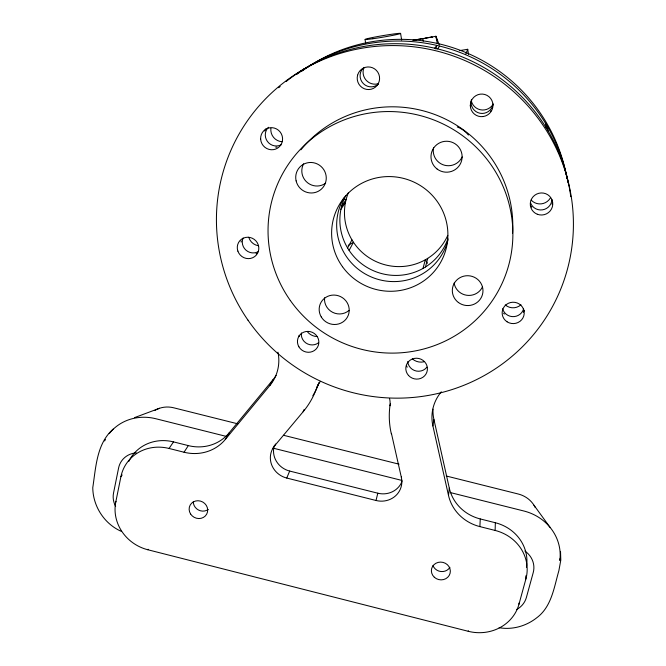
<?xml version="1.0" encoding="UTF-8"?>
<svg xmlns="http://www.w3.org/2000/svg" width="666" height="666" viewBox="0 0 666 666"><rect width="100%" height="100%" fill="white"/><g stroke="black" fill="none" stroke-linecap="round" stroke-linejoin="round"><path stroke-width="1" d="M121.553 475.84L120.912 476.706L115.776 502.039A41.442 38.395 29.4 0 0 147.785 549.741L468.265 631.301A42 38.953 9.9 0 0 518.981 604.204L525.882 579.004A42.183 39.277 9.3 0 0 495.146 530.444L495.338 522.735L480.269 518.947A42.116 39.769 8 0 1 449.309 488.145L433.932 419.555A42.458 40.543 8.3 0 1 433.025 409.157M495.146 530.444L479.878 526.606L480.269 518.947M468.265 631.301L468.306 630.744M479.878 526.606A42.691 40.26 8.1 0 1 448.501 495.412L449.309 488.145M448.501 495.412L432.9 425.957L433.932 419.555M559.856 560.264L560.256 558.266L559.781 560.198M275.524 444.014L274.742 445.679A21.062 19.872 23.4 0 0 286.746 478.046L376.032 500.491A21.137 19.955 16.4 0 0 401.357 477.405L401.54 476.515M435.922 49.076L436.796 45.405L434.707 48.202M376.032 500.491L377.797 493.198A20.854 19.714 16.3 0 0 402.006 481.46M401.357 477.405L391.408 433.341M391.308 433.757A86.072 82.118 8.5 0 1 389.951 405.769L390.559 403.454M425.457 266.991L427.73 258.366M422.977 268.456L425.316 259.798L427.489 263.278M465.75 54.079L467.732 49.284L459.632 50.608M286.746 478.046L289.685 471.062A20.779 19.639 23.4 0 1 274.334 445.546M274.742 445.679L303.113 411.763A85.265 81.219 31.5 0 0 316.841 387.595L319.097 382.442M303.113 411.763L304.154 409.423M349.117 250.399L353.446 242.249L348.218 245.388M347.577 247.96L351.948 239.868M120.912 476.706A41.625 38.711 30 0 1 169.047 448.459L184.041 452.231A42.174 39.727 31.4 0 0 225.308 439.443L269.938 385.398L273.127 379.57A42.058 40.102 31.5 0 0 276.124 375.391M225.308 439.443L229.062 432.967L273.127 379.57M147.785 549.741L148.077 549.25M340.917 209.349L345.488 202.264M184.041 452.231L188.32 445.604A41.617 39.244 31.5 0 0 229.062 432.967M341.558 206.552L346.12 199.534L344.097 199.042M169.047 448.459L173.518 441.891L188.32 445.604M115.776 502.039L116.092 501.59M437.629 48.901L439.635 46.079M121.878 475.407L122.194 474.975M113.195 429.087C96.603 443.564 95.887 467.465 92.774 487.654C92.924 506.118 104.221 523.767 121.145 531.293M545.396 126.765L547.011 125.799L548.068 130.877M302.647 69.888L308.35 66.525M300.158 71.462L305.927 68.049M134.54 417.624L159.532 408.266M431.776 36.996L426.015 38.07M425.616 38.137L435.872 36.305L437.337 43.573M424.808 38.278L426.007 38.162M424.392 38.345L413.703 40.201M425.399 38.262L423.526 38.578M412.828 40.26L423.143 38.553M431.884 36.855L432.351 37.579M499.109 627.697C512.237 630.061 526.132 626.14 536.563 617.923C551.623 606.901 554.062 587.32 558.874 570.695L560.797 560.106L560.522 551.531M237.754 423.826L173.651 407.783A25.191 23.618 31.9 0 0 155.011 410.339M283.541 435.281L399.034 464.177M446.228 475.99L518.256 494.014A25.558 23.976 7 0 1 535.223 507.467M227.164 436.621L155.736 418.714A47.228 44.006 31.6 0 0 109.224 433.633M272.952 448.101L402.006 480.452M450.266 492.549L523.917 511.013A47.952 44.722 7.5 0 1 560.073 558.2M289.685 471.062L377.797 493.198M533.982 505.244L550.074 527.405M439.127 44.605L435.922 36.189L437.087 40.476M545.521 123.318L546.536 128.33M365.026 39.419L365.676 43.282M400.599 33.383L401.656 40.085M467.732 49.284L468.514 54.396M422.893 38.686L423.26 41.142M525.799 575.857L525.882 579.004M518.972 603.113L518.981 604.204M278.779 87.721A175.616 172.719 22.3 0 1 280.186 86.48M286.055 81.585A175.616 172.719 22.3 0 1 461.721 56.702A175.616 172.719 22.3 0 1 570.77 196.678M448.043 239.71A56.643 55.644 22.4 0 1 372.46 277.456A56.643 55.644 22.4 0 1 343.864 197.935M447.91 238.661A55.594 54.662 22.3 0 1 374.142 271.029A55.594 54.662 22.3 0 1 345.637 195.712M457.251 126.948A25.425 25.283 0.3 0 1 468.414 135.056M523.576 308.907A10.831 10.489 0.9 0 1 502.63 308.758M551.947 199.5A11.047 10.822 -14.1 0 1 530.477 202.722M493.14 104.038A11.139 11.056 -41.8 0 1 479.886 113.228A11.139 11.056 -41.8 0 1 471.436 99.634M378.513 83.991A11.106 10.981 73.7 0 1 363.395 83.658A11.106 10.981 73.7 0 1 362.828 68.39M281.085 144.847A10.939 10.681 53.6 0 1 268.456 127.273M258.458 251.515A10.723 10.365 39.5 0 1 243.09 238.053M318.423 342.857A10.598 10.19 26.6 0 1 301.39 332.992M426.906 367.166A10.639 10.248 14 0 1 407.725 361.53M300.882 149.825A119.272 117.174 22.4 0 1 436.713 115.243A119.272 117.174 22.4 0 1 512.562 233.192M349.042 310.389A14.702 14.244 25.7 0 1 332.55 312.279A14.702 14.244 25.7 0 1 324.575 297.769M482.384 287.038A14.902 14.519 6.2 0 1 454.129 283.075M462.154 156.926A15.135 15.052 0.3 0 1 433.608 147.419M325.624 183.175A14.985 14.694 44.6 0 1 303.671 163.728M257.026 253.43A11.88 11.48 39.5 0 1 255.994 253.729M241.134 242.041A11.88 11.48 39.5 0 1 241.184 240.925M447.777 235.356A54.088 53.247 22.2 0 1 377.381 262.154A54.088 53.247 22.2 0 1 348.393 192.682M258.624 245.762A11.563 11.197 39.8 0 1 248.751 237.221M276.948 147.144A12.121 11.83 53.6 0 1 275.724 147.144M264.752 131.027A12.121 11.83 53.6 0 1 265.667 128.979M296.786 74.376A170.846 168.24 22.2 0 1 568.04 182.875M282.093 141.716A11.797 11.522 54.4 0 1 270.904 128.272M377.888 83.824A11.971 11.838 75.6 0 1 364.061 67.383M491.375 110.456A12.346 12.246 -41.8 0 1 490.576 111.272M470.662 106.751A12.346 12.246 -41.8 0 1 470.279 105.553M493.156 104.204A12.005 11.913 -43.9 0 1 471.37 101.174M552.464 203.005A12.238 11.988 -14.1 0 1 551.997 204.137M531.751 207.168A12.238 11.988 -14.1 0 1 530.977 206.219M550.266 198.16A11.905 11.672 -15.2 0 1 531.152 200.058M524.342 310.289A11.996 11.63 0.9 0 1 523.343 312.254M504.337 314.069A11.996 11.63 0.9 0 1 503.596 313.22M520.962 304.795A11.672 11.33 0.4 0 1 505.261 304.928M432.9 425.957A43.032 41.051 8.5 0 1 441.317 391.799M495.338 522.735A41.625 38.811 9.2 0 1 526.423 567.274M128.788 461.446A41.084 38.262 30.1 0 1 173.518 441.891M277.972 352.189A42.632 40.609 31.5 0 1 269.938 385.398M316.841 387.595A21.329 20.371 21.7 0 1 320.413 381.368M389.568 398.543A21.354 20.405 18.6 0 1 389.951 405.769M407.226 367.182A12.937 12.463 14 0 1 406.635 366.084M423.834 361.821A12.596 12.146 13.8 0 1 412.379 358.907M299.225 336.463A12.887 12.396 26.6 0 1 299.076 335.348M316.949 336.555A12.546 12.088 26.7 0 1 307.176 331.477M318.831 383.333A84.124 80.22 31.5 0 1 312.837 395.77M208.267 509.457A9.299 8.658 27.4 0 1 198.46 510.006A9.299 8.658 27.4 0 1 193.306 501.656M449.908 567.357A9.391 8.758 11.9 0 1 440.95 571.528A9.391 8.758 11.9 0 1 432.95 565.526M104.645 440.967A47.228 44.006 31.6 0 1 105.411 439.468M516.516 609.59A21.595 20.03 8.3 0 0 526.381 597.494L533.225 572.593A21.687 20.188 7.6 0 0 524.891 551.048M115.634 506.41A21.27 19.697 30.9 0 1 113.536 492.99L118.598 467.957A21.362 19.855 31.6 0 1 136.305 452.855M302.098 71.004A167.815 165.376 22.1 0 1 566.982 178.571M247.96 320.13A178.938 175.841 22.3 0 0 556.135 299.484A178.938 175.841 22.3 0 0 380.661 45.979A178.938 175.841 22.3 0 0 247.96 320.13M507.092 321.811A11.031 10.681 1.3 0 0 524.2 313.594A11.031 10.681 1.3 0 0 508.266 303.346A11.031 10.681 1.3 0 0 507.092 321.811M537.32 214.252A11.255 11.022 -13.3 0 0 552.655 202.322A11.255 11.022 -13.3 0 0 534.59 195.354A11.255 11.022 -13.3 0 0 537.32 214.252M483.141 116.55A11.347 11.264 -40.2 0 0 490.609 98.401A11.347 11.264 -40.2 0 0 471.178 101.132A11.347 11.264 -40.2 0 0 483.141 116.55M357.6 75.175A11.322 11.189 72.4 0 0 371.228 89.211A11.322 11.189 72.4 0 0 376.373 70.363A11.322 11.189 72.4 0 0 357.6 75.175M260.656 139.144A11.147 10.872 53 0 0 277.689 148.06A11.147 10.872 53 0 0 276.482 128.929A11.147 10.872 53 0 0 260.656 139.144M237.887 251.149A10.922 10.548 39.2 0 0 256.235 255.161A10.922 10.548 39.2 0 0 250.016 237.487A10.922 10.548 39.2 0 0 237.887 251.149M298.884 346.786A10.789 10.365 26.6 0 0 317.432 347.336A10.789 10.365 26.6 0 0 308.133 331.385A10.789 10.365 26.6 0 0 298.884 346.786M408.541 375.474A10.839 10.423 14.2 0 0 426.881 372.127A10.839 10.423 14.2 0 0 414.427 358.4A10.839 10.423 14.2 0 0 408.541 375.474M290.309 300.458A122.752 120.438 22.4 0 0 501.506 284.64A122.752 120.438 22.4 0 0 379.57 111.896A122.752 120.438 22.4 0 0 290.309 300.458M342.524 266.741A58.3 57.193 22.4 0 0 442.732 258.258A58.3 57.193 22.4 0 0 384.007 176.781A58.3 57.193 22.4 0 0 342.524 266.741M321.253 316.941A15.127 14.627 25.7 0 0 347.286 317.341A15.127 14.627 25.7 0 0 334.032 295.063A15.127 14.627 25.7 0 0 321.253 316.941M458.35 302.447A15.335 14.918 6.7 0 0 482.85 292.649A15.335 14.918 6.7 0 0 461.754 276.823A15.335 14.918 6.7 0 0 458.35 302.447M437.137 169.047A15.576 15.485 3.1 0 0 462.004 158.674A15.576 15.485 3.1 0 0 440.517 142.449A15.576 15.485 3.1 0 0 437.137 169.047M296.112 180.861A15.426 15.102 43.8 0 0 321.412 189.102A15.426 15.102 43.8 0 0 315.443 163.228A15.426 15.102 43.8 0 0 296.112 180.861M190.568 513.961A9.424 8.766 27.4 0 0 206.643 514.235A9.424 8.766 27.4 0 0 198.035 500.74A9.424 8.766 27.4 0 0 190.568 513.961M434.315 577.231A9.515 8.858 12 0 0 450.083 573.326A9.515 8.858 12 0 0 438.186 562.387A9.515 8.858 12 0 0 434.315 577.231M372.86 38.736A18.04 0.766 -9.6 0 0 400.557 33.458A18.04 0.766 -9.6 0 0 375.025 37.038A18.04 0.766 -9.6 0 0 372.86 38.736"/></g></svg>
